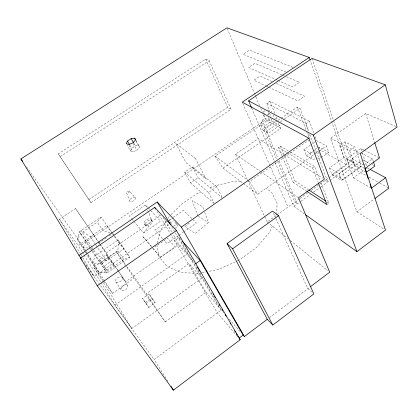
<?xml version="1.0" encoding="UTF-8"?>
<svg xmlns="http://www.w3.org/2000/svg" width="418" height="418" viewBox="0 0 418 418"><rect width="100%" height="100%" fill="white"/><g stroke="black" fill="none" stroke-linecap="round" stroke-linejoin="round"><path stroke-width="0.31" stroke-dasharray="2.09 1.57" d="M114.26 236.327L129.732 257.242L123.791 259.547L117.96 250.863L118.247 239.901L94.996 255.873L92.681 263.936L98.789 272.479L107.076 273.006L129.732 257.242L118.247 239.901M276.554 214.633L277.077 203.482L271.716 192.358L266.099 188.293M157.158 243.151L160.287 230.762L166.322 220.944M279.72 125.426L267.995 133.467L263.183 130.651L264.688 126.043L271.883 121.131L279.72 125.426L280.912 128.357L222.972 168.151L215.03 156.165L270.509 118.414M263.183 130.651L260.691 124.815L262.227 120.227L265.132 118.252L269.95 120.906L271.595 119.783M130.541 150.929L131.644 148.28L135.327 145.861L138.849 145.464L139.575 147.408L136.921 150.25L132.882 151.823L130.541 150.929L127.297 145.37M272.395 226.096L269.385 232.622L256.37 247.587L239.232 260.012M111.982 233.197L101.25 217.052L79.43 231.771L86.469 241.573L83.182 247.602L84.812 250.204M167.999 218.217L170.502 215.27M84.217 250.403L77.325 239.378L80.7 233.364L97.295 222.157L101.25 217.052M133.943 221.467L143.557 232.988L150.078 224.821M329.436 167.921L331.913 174.604L341.522 180.299L343.397 179.515L359.532 167.843L361.267 166.03L354.913 146.974L344.902 141.885L339.735 145.548L343.936 157.56L353.816 162.916L339.071 173.522L329.436 167.921L343.936 157.56M170.962 214.805L181.051 204.58L196.329 194.041L200.906 191.951M204.726 212.37L208.42 222.601L195.29 233.526L184.981 226.608L189.939 222.528M269.37 317.722L309.963 287.077M167.9 381.399L154.132 359.511L221.305 309.9L178.941 237.633L174.505 240.742L193.299 261.49M395.914 126.492L365.724 113.482L330.612 138.191L356.883 211.821L373.906 199.234M165.235 321.907L205.99 292.239L188.973 263.533L146.394 293.896L165.235 321.907L134.152 278.174L125.384 265.184M326.855 204.548L328.82 203.117L320.413 181.516M363.937 165.068L372.516 158.861L373.284 161.28M363.832 150.01L360.922 148.536L346.679 158.736L353.341 177.927L364.668 169.713M365.18 169.337L366.727 168.219M372.516 158.861L360.515 152.69L352.097 158.725L354.521 165.841L361.821 160.58M344.902 141.885L351.334 160.658L331.913 174.604L339.228 177.06L355.253 165.507L359.532 167.843M101.114 282.605L114.987 305.088L131.942 328.485L201.857 278.027L188.973 263.533M361.267 166.03L341.522 180.299L339.071 173.522M247.613 180.116L267.222 221.937L276.528 215.254M277.045 214.878L299.544 198.717M300.072 198.341L307.93 192.698M311.07 190.436L319.451 184.416M319.979 184.04L328.365 178.016M328.888 177.64L346.731 164.823L310.302 60.521M148.771 307.408L155.094 302.862L151.791 297.919L148.944 293.964L142.627 298.473L148.771 307.408L142.627 298.473M275.081 162.56L293.844 206.309L300.438 201.565M300.965 201.183L310.438 194.365M313.594 192.092L320.439 187.17M320.967 186.789L329.389 180.728M329.917 180.346L349.417 166.312L366.33 175.68M145.417 302.48L151.791 297.919M145.966 303.374L152.236 298.886L148.944 293.964M339.735 145.548L349.662 150.726L354.913 146.974M321.27 157.685L328.799 152.351L326.458 145.924L316.672 140.667L314.66 135.27M114.987 305.088L187.536 253.642L178.951 244.201L173.062 234.232M287.323 152.805L312.518 167.979L314.576 166.516L320.178 180.916M288.289 150.841L280.457 146.169L278.529 147.507L293.117 182.191L294.962 180.879L308.395 189.704M319.88 150.564L326.458 145.924M118.728 271.653L125.646 281.701L178.951 244.201M310.308 145.13L303.928 149.602L306.384 155.898L312.711 151.441M313.239 151.07L316.928 148.474M317.983 147.732L319.033 146.995L328.799 152.351M103.904 281.335L112.546 293.394L134.152 278.174M243.26 183.445L257.619 194.271L313.855 154.597M314.388 154.226L318.088 151.614M318.615 151.243L320.198 150.125L346.731 164.823M310.84 144.753L315.083 141.78M247.921 180.393L249.483 181.548L309.022 139.957M178.507 235.548L166.934 243.652L163.94 240.235M179.029 235.182L183.241 232.236M183.763 231.87L196.387 223.029L193.137 219.847M152.727 248.423L160.601 257.347L175.246 247.095L167.446 238.229L154.19 247.44M173.705 226.159L176.281 224.367L178.073 226.242L174.452 228.766M169.88 221.535L170.763 222.47L173.376 220.657M83.934 262.238L94.217 276.423L169.494 224.189M106.715 270.127L113.607 265.341L110.974 261.469L104.15 266.198L106.715 270.127L99.406 259.442L106.297 254.693L113.607 265.341M123.791 259.547L106.088 271.857L98.789 272.479L87.54 254.546M117.96 250.863L100.022 263.251L92.681 263.936L86.27 253.689M101.945 263.335L108.905 258.523L106.297 254.693M93.945 250.272L96.798 254.635L106.428 260.848L124.052 248.663L114.872 236.29M309.393 121.147L269.908 101.308L266.898 103.335L306.138 123.394L309.393 121.147L314.435 134.669M216.775 186.778L192.499 166.881L184.766 172.132L208.545 192.479L216.775 186.778L222.235 197.526M168.37 220.704L154.963 229.989L163.511 239.749M168.909 220.333L172.66 217.736M173.198 217.365L183.392 210.306L192.677 219.393M168.997 220.599L172.634 218.081M118.362 271.125L105.984 253.156L161.076 215.223M103.199 282.338L93.757 267.18L116.251 251.646L126.424 265.905M143.557 232.988L160.549 221.258L150.407 210.202M184.766 172.132L190.53 182.885L198.153 177.666L221.984 197.636M277.5 120.63L264.066 129.81L266.532 131.242L279.82 122.15M280.353 121.784L282.479 120.327M284.606 118.874L300.019 108.325L308.745 131.419M247.336 179.531L235.459 154.2L258.162 138.651L283.963 154.441M147.763 207.318L145.563 204.914L129.345 215.954L131.435 218.462M260.691 124.815L265.503 127.574L274.37 121.523M278.038 120.264L297.381 107.05L300.019 108.325M98.481 243.171L107.003 237.351M109.129 235.893L111.261 234.441M267.478 114.955L269.934 113.288M91.808 246.996L81.123 230.631L90.293 236.703L106.846 225.464L112.578 233.197M81.991 251.605L78.223 245.502L93.757 234.953L98.157 241.4M86.03 251.234L81.897 244.666L265.534 119.841L280.912 128.357M265.09 110.713L262.661 112.358L264.803 113.513M90.993 202.667L231.049 109.229L209.152 60.704L205.713 59.079L58.243 153.845L90.993 202.667L58.243 153.845M88.731 199.632L227.57 107.222L231.049 109.229M80.747 254.301L59.393 219.22L75.533 208.477L93.757 234.953M60.307 156.562L209.152 60.704M210.149 187.724L213.305 186.282L230.705 181.898L240.752 181.558M238.715 260.388L218.53 269.391L207.798 271.58M201.486 272.87L198.331 273.513L180.539 272.421L167.048 266.512L159.023 256.751L157.064 245.622M202.119 272.74L207.171 271.71M303.928 149.602L309.848 152.998L312.889 152.513M315.324 152.121L318.364 151.635L320.768 158.041L317.743 158.511M306.384 155.898L312.303 159.352L315.324 158.882M88.01 248.01L83.182 247.602L77.325 239.378L79.43 231.771L90.042 248.203M110.221 232.983L102.865 230.428L97.295 222.157M293.044 67.408L249.525 50.15L243.119 54.314L287.218 72.58M281.711 74.707L254.87 63.306L248.558 67.444L275.363 79.305M282.307 74.963L284.094 75.721M286.471 76.729L299.549 82.283L292.637 86.949L278.341 80.622M275.958 79.566L277.745 80.361M272.275 81.63L260.074 76.123L253.862 80.24L265.602 85.747M276.402 83.496L304.701 96.271L297.898 100.9L268.539 87.127M266.193 86.024L267.954 86.85M364.365 150.276L379.502 157.931M330.612 138.191L359.652 153.176M267.891 109.85L271.899 111.956M362.861 159.828L369.7 163.422M371.978 164.624L373.687 165.523M129.298 191.167L127.506 191.439L126.529 192.698L129.857 201.298L131.43 201.669L133.661 200.755L135.223 199.104L135.202 197.688L130.076 192.008L129.298 191.167L129.298 191.946L128.545 192.714L127.365 193.179L126.638 193.001M352.097 158.725L363.373 164.765M135.202 197.688L134.57 197.348C132.496 197.202 130.102 198.576 129.637 200.677L129.857 201.298M367.239 167.843L369.543 169.081M346.679 158.736L364.261 168.255M354.521 165.841L366.325 172.3M369.146 177.237L377.6 181.924M379.857 183.173L388.876 188.168M353.341 177.927L371.33 188.241M339.228 177.06L343.397 179.515M290.526 152.173L314.576 166.516M278.529 147.507L286.774 152.471M284.517 154.78L322.738 178.167M325.214 180.278L327.806 181.867L309.895 134.46M198.404 216.325L208.42 222.601M356.883 211.821L383.839 229.017M326.672 201.706L328.82 203.117M293.117 182.191L306.326 190.942M235.459 154.2L260.038 171.187M260.571 171.558L297.971 197.4M293.844 206.309L304.445 213.927M215.03 156.165L247.399 180.012M222.972 168.151L242.738 183.058M267.222 221.937L287.892 238.563M290.411 240.59L328.182 270.974M190.53 182.885L213.932 203.326M312.027 292.292L307.883 288.65L275.979 218.781M178.941 237.633L180.268 239.065M148.207 207.798L149.968 209.721M151.912 246.792L142.47 236.076L152.309 247.947M205.99 292.239L223.823 312.8M229.278 319.096L239.77 331.192M237.278 336.271L217.323 312.836L171.208 235.182M131.853 218.964L133.525 220.965M153.129 248.177L160.601 257.347M351.334 160.658L355.253 165.507M112.964 233.714L114.49 235.778M112.327 233.714L113.874 235.804M85.585 264.96L154.132 359.511M152.236 298.886L155.094 302.862M59.393 219.22L78.223 245.502M93.757 267.18L103.528 280.812M126.8 266.433L146.394 293.896M26.548 166.86L81.897 244.666M115.666 281.904L121.246 289.852M99.406 259.442L104.15 266.198M122.171 277.343A3.971 2.315 -35.7 0 1 118.43 282.437A3.971 2.315 -35.7 0 1 116.173 279.12A3.971 2.315 -35.7 0 1 122.171 277.343L127.668 285.322A3.929 2.341 -36 0 1 124 290.411A3.929 2.341 -36 0 1 121.716 287.056A3.929 2.341 -36 0 1 127.668 285.322M98.523 241.938L99.62 243.553M99.986 244.091L117.578 269.876M117.949 270.415L125.646 281.701M75.533 208.477L97.911 241.311M98.277 241.85L99.745 244.002M100.111 244.54L105.984 253.156M86.469 241.573L89.974 246.719M116.251 251.646L125.019 264.641M90.293 236.703L95.67 244.755M96.03 245.288L106.428 260.848M92.164 247.545L93.59 249.724M91.025 248.266L92.42 250.413M92.77 250.952L107.076 273.006L92.164 251.49M90.398 248.752L91.814 250.941M249.483 181.548L257.619 194.271M86.374 251.782L87.749 253.972M88.093 254.52L112.546 293.394M85.836 251.835L87.2 254.003M84.556 250.946L85.93 253.141M103.533 282.876L131.942 328.485M144.314 223.97L145.208 225.417M82.33 252.159L83.699 254.379M84.044 254.933L100.775 282.056M81.087 254.855L82.435 257.07M82.769 257.624L94.217 276.423M151.05 219.34L151.927 220.788L146.974 208.441M157.016 211.289L170.878 234.629M163.245 217.621L172.733 233.678M171.678 226.634L219.032 307.277M170.763 222.47L171.38 223.52M174.766 221.749L176.281 224.367M130.035 145.506L131.644 148.28M128.984 145.114L132.882 151.823M176.25 223.087L178.073 226.242M133.049 143.52L136.921 150.25M133.729 143.081L135.327 145.861M135.981 140.443L138.849 145.464M135.735 140.688L139.575 147.408M192.499 166.881L198.153 177.666M208.545 192.479L214.12 203.185M273.544 213.452L275.708 218.186M205.713 59.079L227.57 107.222M242.764 103.35L287.981 207.025M251.693 108.022L274.825 161.959M264.066 129.81L276.523 159.086M277.542 161.473L294.831 202.103L297.276 203.838L278.984 160.637M262.227 120.227L264.688 126.043M266.532 131.242L277.965 158.239M265.503 127.574L267.995 133.467M263.648 114.715L265.132 118.252M227.199 28.445L254.693 93.987M254.943 94.588L255.701 96.391M255.952 96.992L259.484 105.409M260.743 108.419L262.509 112.625M263.518 115.028L265.534 119.841M280.457 146.169L283.707 153.949M284.71 156.342L294.962 180.879M268.466 117.338L269.95 120.906M268.335 112.541L269.474 115.3M270.869 118.675L271.883 121.131M273.121 114.934L274.339 117.913L277.312 119.511L276.12 116.575M269.908 101.308L274.924 113.639M145.563 204.914L146.739 207.856M312.518 167.979L318.155 182.363M309.848 152.998L312.303 159.352M297.381 107.05L306.431 130.85M306.66 131.456L308.98 137.559M319.033 146.995L320.198 150.125M197.876 215.996L192.186 200.572L202.751 206.894L203.848 209.935M312.011 58.452L333.386 120.086M333.601 120.703L349.417 166.312M349.662 150.726L353.816 162.916M360.922 148.536L361.68 150.846M362.432 153.15L367.046 167.247M365.724 113.482L374.533 141.906M266.898 103.335L268.8 110.08M269.662 113.142L270.702 116.821M306.138 123.394L308.035 130.986M308.667 133.52L310.088 139.215M195.614 158.793L175.633 143.055L185.947 162.55L206.116 179.15L195.614 158.793M146.838 225.992A4.091 2.257 -31.6 0 0 152.256 221.618A4.091 2.257 -31.6 0 0 146.634 221.728A4.091 2.257 -31.6 0 0 146.838 225.992M145.95 224.544A4.102 2.252 -31.6 0 0 151.373 220.166A4.102 2.252 -31.6 0 0 145.746 220.286A4.102 2.252 -31.6 0 0 145.95 224.544"/><path stroke-width="0.63" d="M127.453 141.065L126.325 143.698L128.66 144.555L132.725 142.961L135.416 140.129L134.706 138.212L131.174 138.635L127.453 141.065L129.387 144.398M272.808 325.058L313.866 293.917L278.534 215.74L272.463 211.08L227.073 243.569L267.285 319.289L272.808 325.058L232.565 248.799L227.073 243.569M173.407 390.156L240.219 339.724L176.438 230.543L154.707 207.401L80.606 258.094L97.279 285.787L173.407 390.156L170.999 386.326M182.478 241.452L200.18 260.55L243.13 335.064L244.42 336.553L267.285 319.289M310.48 286.685L329.692 272.186L298.504 197.766L324.399 179.186L308.792 138.175L242.241 102.149L309.231 57.454L310.088 59.905M305.506 214.685L356.93 251.626L385.49 230.067L360.222 153.474L397.1 127.004L385.26 84.812L312.011 58.452L248.611 100.832L251.437 107.421M238.939 338.219L243.13 335.064M374.936 198.472L388.876 188.168L385.636 177.728L370.118 169.389M371.33 188.241L385.636 177.728M364.83 168.564L379.502 157.931L374.727 142.522M232.565 248.799L278.534 215.74M195.483 263.904L200.18 260.55M97.279 285.787L176.438 230.543M80.893 258.037L78.986 255.408L157.21 201.999L181.391 227.084L308.792 138.175M248.611 100.832L313.286 135.04L385.26 84.812M78.986 255.408L20.9 158.918L226.948 27.844L309.231 57.454M308.933 190.059L325.596 201.001M306.864 191.303L326.855 204.548L318.391 182.964M239.258 338.596L240.219 339.724M80.606 258.094L82.137 260.205M20.9 158.918L22.781 161.567M154.707 207.401L155.695 209.068M157.21 201.999L170.69 224.947M197.458 267.285L198.116 268.408M198.775 269.537L199.762 271.225M212.934 293.744L213.593 294.873M214.58 296.561L215.239 297.684M219.189 304.44L219.847 305.568M222.151 309.508L222.81 310.637M225.114 314.576L226.101 316.264M230.052 323.02L230.71 324.149M234.66 330.904L235.318 332.028M236.306 333.716L236.964 334.844M237.623 335.967L238.281 337.096M181.391 227.084L244.42 336.553M131.174 138.635L133.41 142.528M134.706 138.212L135.662 139.884M313.286 135.04L356.93 251.626M365.133 168.684L366.325 172.3L374.826 166.124L373.478 161.886M365.996 172.091L366.967 175.032M367.161 175.623L368.154 178.627M370.139 184.636L371.132 187.64"/></g></svg>
